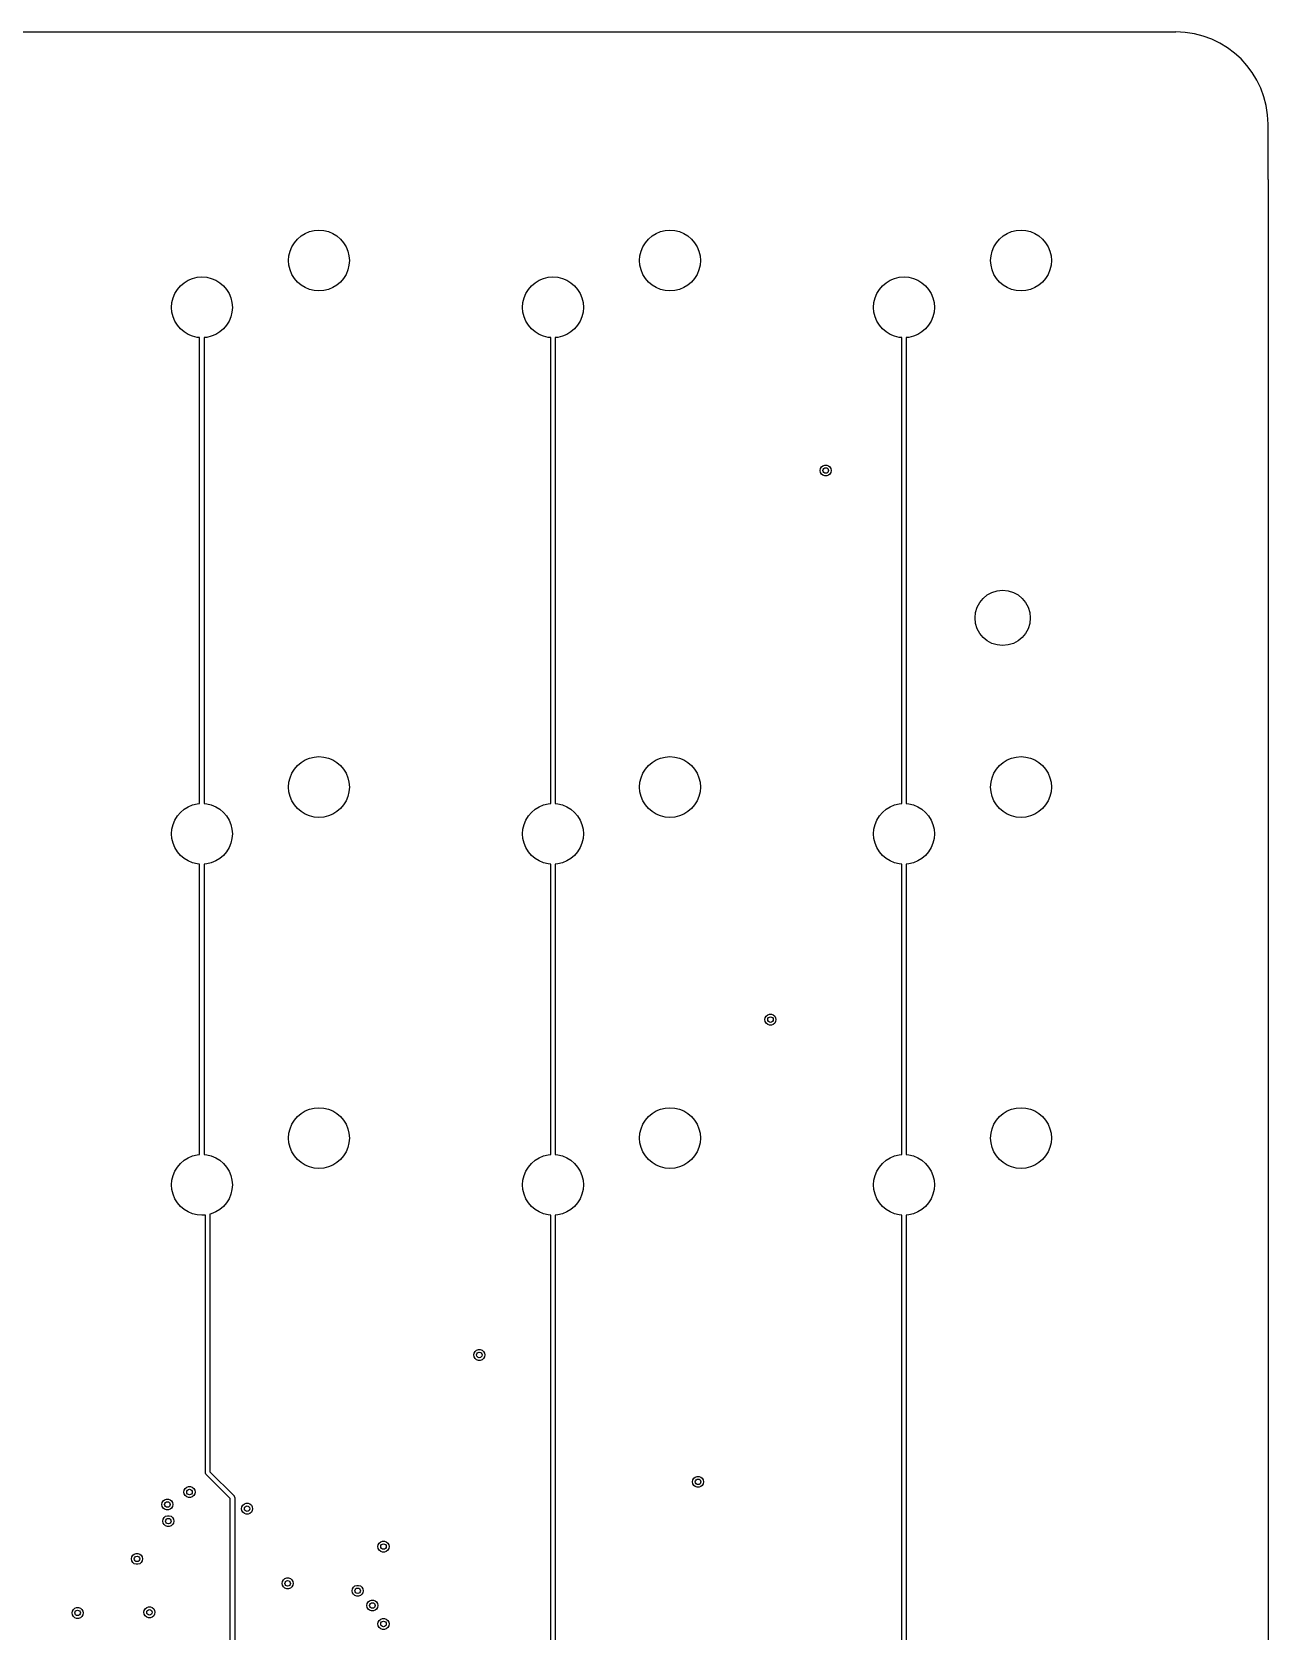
# Model space of a CAD drawing. Extents: x 101 to 518, y -308 to -134.
# Drawn here: x 451.1 to 518.2, y -220.5 to -133.7 of the extents above; entities that cross this region are included whole.
import ezdxf

# ---------------------------------------------------------------- set-up
doc = ezdxf.new("R2010")
doc.units = 0
doc.layers.add('BLACK', color=7, linetype='CONTINUOUS')

msp = doc.modelspace()

# ---------------------------------------------------------------- linework, layer by layer
at = {"layer": 'BLACK', "linetype": 'CONTINUOUS'}
for p, q in [((431.773007, -133.696311), (513.20974, -133.696311)), ((518.20974, -141.696311), (518.20974, -138.696311)), ((518.20974, -141.696311), (518.20974, -265.496311)), ((465.540922, -144.934827), (465.737802, -144.766675)), ((465.737802, -144.766675), (465.958564, -144.631392)), ((465.958564, -144.631392), (466.19777, -144.53231)), ((466.19777, -144.53231), (466.449531, -144.471867)), ((466.449531, -144.471867), (466.707648, -144.451553)), ((466.707648, -144.451553), (466.965765, -144.471867)), ((466.965765, -144.471867), (467.217526, -144.53231)), ((467.217526, -144.53231), (467.456732, -144.631392)), ((467.456732, -144.631392), (467.677494, -144.766675)), ((467.677494, -144.766675), (467.874374, -144.934827)), ((484.590922, -144.934827), (484.787802, -144.766675)), ((484.787802, -144.766675), (485.008564, -144.631392)), ((485.008564, -144.631392), (485.24777, -144.53231)), ((485.24777, -144.53231), (485.499531, -144.471867)), ((485.499531, -144.471867), (485.757648, -144.451553)), ((485.757648, -144.451553), (486.015765, -144.471867)), ((486.015765, -144.471867), (486.267526, -144.53231)), ((486.267526, -144.53231), (486.506732, -144.631392)), ((486.506732, -144.631392), (486.727494, -144.766675)), ((486.727494, -144.766675), (486.924374, -144.934827)), ((503.640922, -144.934827), (503.837802, -144.766675)), ((503.837802, -144.766675), (504.058564, -144.631392)), ((504.058564, -144.631392), (504.29777, -144.53231)), ((504.29777, -144.53231), (504.549531, -144.471867)), ((504.549531, -144.471867), (504.807648, -144.451553)), ((504.807648, -144.451553), (505.065765, -144.471867)), ((505.065765, -144.471867), (505.317526, -144.53231)), ((505.317526, -144.53231), (505.556732, -144.631392)), ((505.556732, -144.631392), (505.777494, -144.766675)), ((505.777494, -144.766675), (505.974374, -144.934827)), ((465.077962, -145.843436), (465.138405, -145.591675)), ((465.138405, -145.591675), (465.237487, -145.352469)), ((465.237487, -145.352469), (465.37277, -145.131707)), ((465.37277, -145.131707), (465.540922, -144.934827)), ((467.874374, -144.934827), (468.042526, -145.131707)), ((468.042526, -145.131707), (468.177809, -145.352469)), ((468.177809, -145.352469), (468.276891, -145.591675)), ((468.276891, -145.591675), (468.337334, -145.843436)), ((484.127962, -145.843436), (484.188405, -145.591675)), ((484.188405, -145.591675), (484.287487, -145.352469)), ((484.287487, -145.352469), (484.42277, -145.131707)), ((484.42277, -145.131707), (484.590922, -144.934827)), ((486.924374, -144.934827), (487.092526, -145.131707)), ((487.092526, -145.131707), (487.227809, -145.352469)), ((487.227809, -145.352469), (487.326891, -145.591675)), ((487.326891, -145.591675), (487.387334, -145.843436)), ((503.177962, -145.843436), (503.238405, -145.591675)), ((503.238405, -145.591675), (503.337487, -145.352469)), ((503.337487, -145.352469), (503.47277, -145.131707)), ((503.47277, -145.131707), (503.640922, -144.934827)), ((505.974374, -144.934827), (506.142526, -145.131707)), ((506.142526, -145.131707), (506.277809, -145.352469)), ((506.277809, -145.352469), (506.376891, -145.591675)), ((506.376891, -145.591675), (506.437334, -145.843436)), ((465.057648, -146.101553), (465.077962, -145.843436)), ((465.077962, -146.35967), (465.057648, -146.101553)), ((465.138405, -146.611431), (465.077962, -146.35967)), ((465.237487, -146.850637), (465.138405, -146.611431)), ((468.276891, -146.611431), (468.177809, -146.850637)), ((468.337334, -146.35967), (468.276891, -146.611431)), ((468.337334, -145.843436), (468.357648, -146.101553)), ((468.357648, -146.101553), (468.337334, -146.35967)), ((484.107648, -146.101553), (484.127962, -145.843436)), ((484.127962, -146.35967), (484.107648, -146.101553)), ((484.188405, -146.611431), (484.127962, -146.35967)), ((484.287487, -146.850637), (484.188405, -146.611431)), ((487.326891, -146.611431), (487.227809, -146.850637)), ((487.387334, -146.35967), (487.326891, -146.611431)), ((487.387334, -145.843436), (487.407648, -146.101553)), ((487.407648, -146.101553), (487.387334, -146.35967)), ((503.157648, -146.101553), (503.177962, -145.843436)), ((503.177962, -146.35967), (503.157648, -146.101553)), ((503.238405, -146.611431), (503.177962, -146.35967)), ((503.337487, -146.850637), (503.238405, -146.611431)), ((506.376891, -146.611431), (506.277809, -146.850637)), ((506.437334, -146.35967), (506.376891, -146.611431)), ((506.437334, -145.843436), (506.457648, -146.101553)), ((506.457648, -146.101553), (506.437334, -146.35967)), ((459.02277, -147.671707), (459.190922, -147.474827)), ((459.190922, -147.474827), (459.387802, -147.306675)), ((459.387802, -147.306675), (459.608564, -147.171392)), ((459.608564, -147.171392), (459.84777, -147.07231)), ((459.84777, -147.07231), (460.099531, -147.011867)), ((460.099531, -147.011867), (460.357648, -146.991553)), ((460.357648, -146.991553), (460.615765, -147.011867)), ((460.615765, -147.011867), (460.867526, -147.07231)), ((460.867526, -147.07231), (461.106732, -147.171392)), ((461.106732, -147.171392), (461.327494, -147.306675)), ((461.327494, -147.306675), (461.524374, -147.474827)), ((461.524374, -147.474827), (461.692526, -147.671707)), ((465.37277, -147.071399), (465.237487, -146.850637)), ((465.540922, -147.268279), (465.37277, -147.071399)), ((465.737802, -147.436431), (465.540922, -147.268279)), ((465.958564, -147.571714), (465.737802, -147.436431)), ((467.677494, -147.436431), (467.456732, -147.571714)), ((467.874374, -147.268279), (467.677494, -147.436431)), ((468.042526, -147.071399), (467.874374, -147.268279)), ((468.177809, -146.850637), (468.042526, -147.071399)), ((478.07277, -147.671707), (478.240922, -147.474827)), ((478.240922, -147.474827), (478.437802, -147.306675)), ((478.437802, -147.306675), (478.658564, -147.171392)), ((478.658564, -147.171392), (478.89777, -147.07231)), ((478.89777, -147.07231), (479.149531, -147.011867)), ((479.149531, -147.011867), (479.407648, -146.991553)), ((479.407648, -146.991553), (479.665765, -147.011867)), ((479.665765, -147.011867), (479.917526, -147.07231)), ((479.917526, -147.07231), (480.156732, -147.171392)), ((480.156732, -147.171392), (480.377494, -147.306675)), ((480.377494, -147.306675), (480.574374, -147.474827)), ((480.574374, -147.474827), (480.742526, -147.671707)), ((484.42277, -147.071399), (484.287487, -146.850637)), ((484.590922, -147.268279), (484.42277, -147.071399)), ((484.787802, -147.436431), (484.590922, -147.268279)), ((485.008564, -147.571714), (484.787802, -147.436431)), ((486.727494, -147.436431), (486.506732, -147.571714)), ((486.924374, -147.268279), (486.727494, -147.436431)), ((487.092526, -147.071399), (486.924374, -147.268279)), ((487.227809, -146.850637), (487.092526, -147.071399)), ((497.12277, -147.671707), (497.290922, -147.474827)), ((497.290922, -147.474827), (497.487802, -147.306675)), ((497.487802, -147.306675), (497.708564, -147.171392)), ((497.708564, -147.171392), (497.94777, -147.07231)), ((497.94777, -147.07231), (498.199531, -147.011867)), ((498.199531, -147.011867), (498.457648, -146.991553)), ((498.457648, -146.991553), (498.715765, -147.011867)), ((498.715765, -147.011867), (498.967526, -147.07231)), ((498.967526, -147.07231), (499.206732, -147.171392)), ((499.206732, -147.171392), (499.427494, -147.306675)), ((499.427494, -147.306675), (499.624374, -147.474827)), ((499.624374, -147.474827), (499.792526, -147.671707)), ((503.47277, -147.071399), (503.337487, -146.850637)), ((503.640922, -147.268279), (503.47277, -147.071399)), ((503.837802, -147.436431), (503.640922, -147.268279)), ((504.058564, -147.571714), (503.837802, -147.436431)), ((505.777494, -147.436431), (505.556732, -147.571714)), ((505.974374, -147.268279), (505.777494, -147.436431)), ((506.142526, -147.071399), (505.974374, -147.268279)), ((506.277809, -146.850637), (506.142526, -147.071399)), ((458.707648, -148.641553), (458.727962, -148.383436)), ((458.727962, -148.383436), (458.788405, -148.131675)), ((458.788405, -148.131675), (458.887487, -147.892469)), ((458.887487, -147.892469), (459.02277, -147.671707)), ((461.692526, -147.671707), (461.827809, -147.892469)), ((461.827809, -147.892469), (461.926891, -148.131675)), ((461.926891, -148.131675), (461.987334, -148.383436)), ((461.987334, -148.383436), (462.007648, -148.641553)), ((466.19777, -147.670796), (465.958564, -147.571714)), ((466.449531, -147.731239), (466.19777, -147.670796)), ((466.707648, -147.751553), (466.449531, -147.731239)), ((466.965765, -147.731239), (466.707648, -147.751553)), ((467.217526, -147.670796), (466.965765, -147.731239)), ((467.456732, -147.571714), (467.217526, -147.670796)), ((477.757648, -148.641553), (477.777962, -148.383436)), ((477.777962, -148.383436), (477.838405, -148.131675)), ((477.838405, -148.131675), (477.937487, -147.892469)), ((477.937487, -147.892469), (478.07277, -147.671707)), ((480.742526, -147.671707), (480.877809, -147.892469)), ((480.877809, -147.892469), (480.976891, -148.131675)), ((480.976891, -148.131675), (481.037334, -148.383436)), ((481.037334, -148.383436), (481.057648, -148.641553)), ((485.24777, -147.670796), (485.008564, -147.571714)), ((485.499531, -147.731239), (485.24777, -147.670796)), ((485.757648, -147.751553), (485.499531, -147.731239)), ((486.015765, -147.731239), (485.757648, -147.751553)), ((486.267526, -147.670796), (486.015765, -147.731239)), ((486.506732, -147.571714), (486.267526, -147.670796)), ((496.807648, -148.641553), (496.827962, -148.383436)), ((496.827962, -148.383436), (496.888405, -148.131675)), ((496.888405, -148.131675), (496.987487, -147.892469)), ((496.987487, -147.892469), (497.12277, -147.671707)), ((499.792526, -147.671707), (499.927809, -147.892469)), ((499.927809, -147.892469), (500.026891, -148.131675)), ((500.026891, -148.131675), (500.087334, -148.383436)), ((500.087334, -148.383436), (500.107648, -148.641553)), ((504.29777, -147.670796), (504.058564, -147.571714)), ((504.549531, -147.731239), (504.29777, -147.670796)), ((504.807648, -147.751553), (504.549531, -147.731239)), ((505.065765, -147.731239), (504.807648, -147.751553)), ((505.317526, -147.670796), (505.065765, -147.731239)), ((505.556732, -147.571714), (505.317526, -147.670796)), ((458.727962, -148.89967), (458.707648, -148.641553)), ((458.788405, -149.151431), (458.727962, -148.89967)), ((458.887487, -149.390637), (458.788405, -149.151431)), ((461.926891, -149.151431), (461.827809, -149.390637)), ((461.987334, -148.89967), (461.926891, -149.151431)), ((462.007648, -148.641553), (461.987334, -148.89967)), ((477.777962, -148.89967), (477.757648, -148.641553)), ((477.838405, -149.151431), (477.777962, -148.89967)), ((477.937487, -149.390637), (477.838405, -149.151431)), ((480.976891, -149.151431), (480.877809, -149.390637)), ((481.037334, -148.89967), (480.976891, -149.151431)), ((481.057648, -148.641553), (481.037334, -148.89967)), ((496.827962, -148.89967), (496.807648, -148.641553)), ((496.888405, -149.151431), (496.827962, -148.89967)), ((496.987487, -149.390637), (496.888405, -149.151431)), ((500.026891, -149.151431), (499.927809, -149.390637)), ((500.087334, -148.89967), (500.026891, -149.151431)), ((500.107648, -148.641553), (500.087334, -148.89967)), ((459.02277, -149.611399), (458.887487, -149.390637)), ((459.190922, -149.808279), (459.02277, -149.611399)), ((459.387802, -149.976431), (459.190922, -149.808279)), ((459.608564, -150.111714), (459.387802, -149.976431)), ((459.84777, -150.210796), (459.608564, -150.111714)), ((461.106732, -150.111714), (460.867526, -150.210796)), ((461.327494, -149.976431), (461.106732, -150.111714)), ((461.524374, -149.808279), (461.327494, -149.976431)), ((461.692526, -149.611399), (461.524374, -149.808279)), ((461.827809, -149.390637), (461.692526, -149.611399)), ((478.07277, -149.611399), (477.937487, -149.390637)), ((478.240922, -149.808279), (478.07277, -149.611399)), ((478.437802, -149.976431), (478.240922, -149.808279)), ((478.658564, -150.111714), (478.437802, -149.976431)), ((478.89777, -150.210796), (478.658564, -150.111714)), ((480.156732, -150.111714), (479.917526, -150.210796)), ((480.377494, -149.976431), (480.156732, -150.111714)), ((480.574374, -149.808279), (480.377494, -149.976431)), ((480.742526, -149.611399), (480.574374, -149.808279)), ((480.877809, -149.390637), (480.742526, -149.611399)), ((497.12277, -149.611399), (496.987487, -149.390637)), ((497.290922, -149.808279), (497.12277, -149.611399)), ((497.487802, -149.976431), (497.290922, -149.808279)), ((497.708564, -150.111714), (497.487802, -149.976431)), ((497.94777, -150.210796), (497.708564, -150.111714)), ((499.206732, -150.111714), (498.967526, -150.210796)), ((499.427494, -149.976431), (499.206732, -150.111714)), ((499.624374, -149.808279), (499.427494, -149.976431)), ((499.792526, -149.611399), (499.624374, -149.808279)), ((499.927809, -149.390637), (499.792526, -149.611399)), ((460.099531, -150.271239), (459.84777, -150.210796)), ((460.232648, -150.281715), (460.099531, -150.271239)), ((460.232648, -175.57639), (460.232648, -150.281715)), ((460.615765, -150.271239), (460.482648, -150.281715)), ((460.482648, -150.281715), (460.482648, -175.57639)), ((460.867526, -150.210796), (460.615765, -150.271239)), ((479.149531, -150.271239), (478.89777, -150.210796)), ((479.282648, -150.281715), (479.149531, -150.271239)), ((479.282648, -175.57639), (479.282648, -150.281715)), ((479.665765, -150.271239), (479.532648, -150.281715)), ((479.532648, -150.281715), (479.532648, -175.57639)), ((479.917526, -150.210796), (479.665765, -150.271239)), ((498.199531, -150.271239), (497.94777, -150.210796)), ((498.332648, -150.281715), (498.199531, -150.271239)), ((498.332648, -175.57639), (498.332648, -150.281715)), ((498.715765, -150.271239), (498.582648, -150.281715)), ((498.582648, -150.281715), (498.582648, -175.57639)), ((498.967526, -150.210796), (498.715765, -150.271239)), ((493.90974, -157.496311), (493.927832, -157.393705)), ((493.927832, -157.598917), (493.90974, -157.496311)), ((493.927832, -157.393705), (493.979927, -157.303475)), ((493.979927, -157.689147), (493.927832, -157.598917)), ((493.979927, -157.303475), (494.05974, -157.236503)), ((494.05974, -157.756119), (493.979927, -157.689147)), ((494.05974, -157.236503), (494.157646, -157.200869)), ((494.157646, -157.791753), (494.05974, -157.756119)), ((494.157646, -157.200869), (494.261834, -157.200869)), ((494.261834, -157.791753), (494.157646, -157.791753)), ((494.261834, -157.200869), (494.35974, -157.236503)), ((494.35974, -157.756119), (494.261834, -157.791753)), ((494.35974, -157.236503), (494.439553, -157.303475)), ((494.439553, -157.689147), (494.35974, -157.756119)), ((494.439553, -157.303475), (494.491648, -157.393705)), ((494.491648, -157.598917), (494.439553, -157.689147)), ((494.491648, -157.393705), (494.50974, -157.496311)), ((494.50974, -157.496311), (494.491648, -157.598917)), ((465.37277, -173.706707), (465.540922, -173.509827)), ((465.540922, -173.509827), (465.737802, -173.341675)), ((465.737802, -173.341675), (465.958564, -173.206392)), ((465.958564, -173.206392), (466.19777, -173.10731)), ((466.19777, -173.10731), (466.449531, -173.046867)), ((466.449531, -173.046867), (466.707648, -173.026553)), ((466.707648, -173.026553), (466.965765, -173.046867)), ((466.965765, -173.046867), (467.217526, -173.10731)), ((467.217526, -173.10731), (467.456732, -173.206392)), ((467.456732, -173.206392), (467.677494, -173.341675)), ((467.677494, -173.341675), (467.874374, -173.509827)), ((467.874374, -173.509827), (468.042526, -173.706707)), ((484.42277, -173.706707), (484.590922, -173.509827)), ((484.590922, -173.509827), (484.787802, -173.341675)), ((484.787802, -173.341675), (485.008564, -173.206392)), ((485.008564, -173.206392), (485.24777, -173.10731)), ((485.24777, -173.10731), (485.499531, -173.046867)), ((485.499531, -173.046867), (485.757648, -173.026553)), ((485.757648, -173.026553), (486.015765, -173.046867)), ((486.015765, -173.046867), (486.267526, -173.10731)), ((486.267526, -173.10731), (486.506732, -173.206392)), ((486.506732, -173.206392), (486.727494, -173.341675)), ((486.727494, -173.341675), (486.924374, -173.509827)), ((486.924374, -173.509827), (487.092526, -173.706707)), ((503.47277, -173.706707), (503.640922, -173.509827)), ((503.640922, -173.509827), (503.837802, -173.341675)), ((503.837802, -173.341675), (504.058564, -173.206392)), ((504.058564, -173.206392), (504.29777, -173.10731)), ((504.29777, -173.10731), (504.549531, -173.046867)), ((504.549531, -173.046867), (504.807648, -173.026553)), ((504.807648, -173.026553), (505.065765, -173.046867)), ((505.065765, -173.046867), (505.317526, -173.10731)), ((505.317526, -173.10731), (505.556732, -173.206392)), ((505.556732, -173.206392), (505.777494, -173.341675)), ((505.777494, -173.341675), (505.974374, -173.509827)), ((505.974374, -173.509827), (506.142526, -173.706707)), ((465.057648, -174.676553), (465.077962, -174.418436)), ((465.077962, -174.418436), (465.138405, -174.166675)), ((465.138405, -174.166675), (465.237487, -173.927469)), ((465.237487, -173.927469), (465.37277, -173.706707)), ((468.042526, -173.706707), (468.177809, -173.927469)), ((468.177809, -173.927469), (468.276891, -174.166675)), ((468.276891, -174.166675), (468.337334, -174.418436)), ((468.337334, -174.418436), (468.357648, -174.676553)), ((484.107648, -174.676553), (484.127962, -174.418436)), ((484.127962, -174.418436), (484.188405, -174.166675)), ((484.188405, -174.166675), (484.287487, -173.927469)), ((484.287487, -173.927469), (484.42277, -173.706707)), ((487.092526, -173.706707), (487.227809, -173.927469)), ((487.227809, -173.927469), (487.326891, -174.166675)), ((487.326891, -174.166675), (487.387334, -174.418436)), ((487.387334, -174.418436), (487.407648, -174.676553)), ((503.157648, -174.676553), (503.177962, -174.418436)), ((503.177962, -174.418436), (503.238405, -174.166675)), ((503.238405, -174.166675), (503.337487, -173.927469)), ((503.337487, -173.927469), (503.47277, -173.706707)), ((506.142526, -173.706707), (506.277809, -173.927469)), ((506.277809, -173.927469), (506.376891, -174.166675)), ((506.376891, -174.166675), (506.437334, -174.418436)), ((506.437334, -174.418436), (506.457648, -174.676553)), ((465.077962, -174.93467), (465.057648, -174.676553)), ((465.138405, -175.186431), (465.077962, -174.93467)), ((465.237487, -175.425637), (465.138405, -175.186431)), ((468.276891, -175.186431), (468.177809, -175.425637)), ((468.337334, -174.93467), (468.276891, -175.186431)), ((468.357648, -174.676553), (468.337334, -174.93467)), ((484.127962, -174.93467), (484.107648, -174.676553)), ((484.188405, -175.186431), (484.127962, -174.93467)), ((484.287487, -175.425637), (484.188405, -175.186431)), ((487.326891, -175.186431), (487.227809, -175.425637)), ((487.387334, -174.93467), (487.326891, -175.186431)), ((487.407648, -174.676553), (487.387334, -174.93467)), ((503.177962, -174.93467), (503.157648, -174.676553)), ((503.238405, -175.186431), (503.177962, -174.93467)), ((503.337487, -175.425637), (503.238405, -175.186431)), ((506.376891, -175.186431), (506.277809, -175.425637)), ((506.437334, -174.93467), (506.376891, -175.186431)), ((506.457648, -174.676553), (506.437334, -174.93467)), ((459.02277, -176.246707), (459.190922, -176.049827)), ((459.190922, -176.049827), (459.387802, -175.881675)), ((459.387802, -175.881675), (459.608564, -175.746392)), ((459.608564, -175.746392), (459.84777, -175.64731)), ((459.84777, -175.64731), (460.099531, -175.586867)), ((460.099531, -175.586867), (460.232648, -175.57639)), ((460.482648, -175.57639), (460.615765, -175.586867)), ((460.615765, -175.586867), (460.867526, -175.64731)), ((460.867526, -175.64731), (461.106732, -175.746392)), ((461.106732, -175.746392), (461.327494, -175.881675)), ((461.327494, -175.881675), (461.524374, -176.049827)), ((461.524374, -176.049827), (461.692526, -176.246707)), ((465.37277, -175.646399), (465.237487, -175.425637)), ((465.540922, -175.843279), (465.37277, -175.646399)), ((465.737802, -176.011431), (465.540922, -175.843279)), ((465.958564, -176.146714), (465.737802, -176.011431)), ((466.19777, -176.245796), (465.958564, -176.146714)), ((467.456732, -176.146714), (467.217526, -176.245796)), ((467.677494, -176.011431), (467.456732, -176.146714)), ((467.874374, -175.843279), (467.677494, -176.011431)), ((468.042526, -175.646399), (467.874374, -175.843279)), ((468.177809, -175.425637), (468.042526, -175.646399)), ((478.07277, -176.246707), (478.240922, -176.049827)), ((478.240922, -176.049827), (478.437802, -175.881675)), ((478.437802, -175.881675), (478.658564, -175.746392)), ((478.658564, -175.746392), (478.89777, -175.64731)), ((478.89777, -175.64731), (479.149531, -175.586867)), ((479.149531, -175.586867), (479.282648, -175.57639)), ((479.532648, -175.57639), (479.665765, -175.586867)), ((479.665765, -175.586867), (479.917526, -175.64731)), ((479.917526, -175.64731), (480.156732, -175.746392)), ((480.156732, -175.746392), (480.377494, -175.881675)), ((480.377494, -175.881675), (480.574374, -176.049827)), ((480.574374, -176.049827), (480.742526, -176.246707)), ((484.42277, -175.646399), (484.287487, -175.425637)), ((484.590922, -175.843279), (484.42277, -175.646399)), ((484.787802, -176.011431), (484.590922, -175.843279)), ((485.008564, -176.146714), (484.787802, -176.011431)), ((485.24777, -176.245796), (485.008564, -176.146714)), ((486.506732, -176.146714), (486.267526, -176.245796)), ((486.727494, -176.011431), (486.506732, -176.146714)), ((486.924374, -175.843279), (486.727494, -176.011431)), ((487.092526, -175.646399), (486.924374, -175.843279)), ((487.227809, -175.425637), (487.092526, -175.646399)), ((497.12277, -176.246707), (497.290922, -176.049827)), ((497.290922, -176.049827), (497.487802, -175.881675)), ((497.487802, -175.881675), (497.708564, -175.746392)), ((497.708564, -175.746392), (497.94777, -175.64731)), ((497.94777, -175.64731), (498.199531, -175.586867)), ((498.199531, -175.586867), (498.332648, -175.57639)), ((498.582648, -175.57639), (498.715765, -175.586867)), ((498.715765, -175.586867), (498.967526, -175.64731)), ((498.967526, -175.64731), (499.206732, -175.746392)), ((499.206732, -175.746392), (499.427494, -175.881675)), ((499.427494, -175.881675), (499.624374, -176.049827)), ((499.624374, -176.049827), (499.792526, -176.246707)), ((503.47277, -175.646399), (503.337487, -175.425637)), ((503.640922, -175.843279), (503.47277, -175.646399)), ((503.837802, -176.011431), (503.640922, -175.843279)), ((504.058564, -176.146714), (503.837802, -176.011431)), ((504.29777, -176.245796), (504.058564, -176.146714)), ((505.556732, -176.146714), (505.317526, -176.245796)), ((505.777494, -176.011431), (505.556732, -176.146714)), ((505.974374, -175.843279), (505.777494, -176.011431)), ((506.142526, -175.646399), (505.974374, -175.843279)), ((506.277809, -175.425637), (506.142526, -175.646399)), ((458.707648, -177.216553), (458.727962, -176.958436)), ((458.727962, -176.958436), (458.788405, -176.706675)), ((458.788405, -176.706675), (458.887487, -176.467469)), ((458.887487, -176.467469), (459.02277, -176.246707)), ((461.692526, -176.246707), (461.827809, -176.467469)), ((461.827809, -176.467469), (461.926891, -176.706675)), ((461.926891, -176.706675), (461.987334, -176.958436)), ((461.987334, -176.958436), (462.007648, -177.216553)), ((466.449531, -176.306239), (466.19777, -176.245796)), ((466.707648, -176.326553), (466.449531, -176.306239)), ((466.965765, -176.306239), (466.707648, -176.326553)), ((467.217526, -176.245796), (466.965765, -176.306239)), ((477.757648, -177.216553), (477.777962, -176.958436)), ((477.777962, -176.958436), (477.838405, -176.706675)), ((477.838405, -176.706675), (477.937487, -176.467469)), ((477.937487, -176.467469), (478.07277, -176.246707)), ((480.742526, -176.246707), (480.877809, -176.467469)), ((480.877809, -176.467469), (480.976891, -176.706675)), ((480.976891, -176.706675), (481.037334, -176.958436)), ((481.037334, -176.958436), (481.057648, -177.216553)), ((485.499531, -176.306239), (485.24777, -176.245796)), ((485.757648, -176.326553), (485.499531, -176.306239)), ((486.015765, -176.306239), (485.757648, -176.326553)), ((486.267526, -176.245796), (486.015765, -176.306239)), ((496.807648, -177.216553), (496.827962, -176.958436)), ((496.827962, -176.958436), (496.888405, -176.706675)), ((496.888405, -176.706675), (496.987487, -176.467469)), ((496.987487, -176.467469), (497.12277, -176.246707)), ((499.792526, -176.246707), (499.927809, -176.467469)), ((499.927809, -176.467469), (500.026891, -176.706675)), ((500.026891, -176.706675), (500.087334, -176.958436)), ((500.087334, -176.958436), (500.107648, -177.216553)), ((504.549531, -176.306239), (504.29777, -176.245796)), ((504.807648, -176.326553), (504.549531, -176.306239)), ((505.065765, -176.306239), (504.807648, -176.326553)), ((505.317526, -176.245796), (505.065765, -176.306239)), ((458.727962, -177.47467), (458.707648, -177.216553)), ((458.788405, -177.726431), (458.727962, -177.47467)), ((458.887487, -177.965637), (458.788405, -177.726431)), ((461.926891, -177.726431), (461.827809, -177.965637)), ((461.987334, -177.47467), (461.926891, -177.726431)), ((462.007648, -177.216553), (461.987334, -177.47467)), ((477.777962, -177.47467), (477.757648, -177.216553)), ((477.838405, -177.726431), (477.777962, -177.47467)), ((477.937487, -177.965637), (477.838405, -177.726431)), ((480.976891, -177.726431), (480.877809, -177.965637)), ((481.037334, -177.47467), (480.976891, -177.726431)), ((481.057648, -177.216553), (481.037334, -177.47467)), ((496.827962, -177.47467), (496.807648, -177.216553)), ((496.888405, -177.726431), (496.827962, -177.47467)), ((496.987487, -177.965637), (496.888405, -177.726431)), ((500.026891, -177.726431), (499.927809, -177.965637)), ((500.087334, -177.47467), (500.026891, -177.726431)), ((500.107648, -177.216553), (500.087334, -177.47467)), ((459.02277, -178.186399), (458.887487, -177.965637)), ((459.190922, -178.383279), (459.02277, -178.186399)), ((459.387802, -178.551431), (459.190922, -178.383279)), ((459.608564, -178.686714), (459.387802, -178.551431)), ((459.84777, -178.785796), (459.608564, -178.686714)), ((461.106732, -178.686714), (460.867526, -178.785796)), ((461.327494, -178.551431), (461.106732, -178.686714)), ((461.524374, -178.383279), (461.327494, -178.551431)), ((461.692526, -178.186399), (461.524374, -178.383279)), ((461.827809, -177.965637), (461.692526, -178.186399)), ((478.07277, -178.186399), (477.937487, -177.965637)), ((478.240922, -178.383279), (478.07277, -178.186399)), ((478.437802, -178.551431), (478.240922, -178.383279)), ((478.658564, -178.686714), (478.437802, -178.551431)), ((478.89777, -178.785796), (478.658564, -178.686714)), ((480.156732, -178.686714), (479.917526, -178.785796)), ((480.377494, -178.551431), (480.156732, -178.686714)), ((480.574374, -178.383279), (480.377494, -178.551431)), ((480.742526, -178.186399), (480.574374, -178.383279)), ((480.877809, -177.965637), (480.742526, -178.186399)), ((497.12277, -178.186399), (496.987487, -177.965637)), ((497.290922, -178.383279), (497.12277, -178.186399)), ((497.487802, -178.551431), (497.290922, -178.383279)), ((497.708564, -178.686714), (497.487802, -178.551431)), ((497.94777, -178.785796), (497.708564, -178.686714)), ((499.206732, -178.686714), (498.967526, -178.785796)), ((499.427494, -178.551431), (499.206732, -178.686714)), ((499.624374, -178.383279), (499.427494, -178.551431)), ((499.792526, -178.186399), (499.624374, -178.383279)), ((499.927809, -177.965637), (499.792526, -178.186399)), ((460.099531, -178.846239), (459.84777, -178.785796)), ((460.232648, -178.856715), (460.099531, -178.846239)), ((460.232648, -194.62639), (460.232648, -178.856715)), ((460.615765, -178.846239), (460.482648, -178.856715)), ((460.482648, -178.856715), (460.482648, -194.62639)), ((460.867526, -178.785796), (460.615765, -178.846239)), ((479.149531, -178.846239), (478.89777, -178.785796)), ((479.282648, -178.856715), (479.149531, -178.846239)), ((479.282648, -194.62639), (479.282648, -178.856715)), ((479.665765, -178.846239), (479.532648, -178.856715)), ((479.532648, -178.856715), (479.532648, -194.62639)), ((479.917526, -178.785796), (479.665765, -178.846239)), ((498.199531, -178.846239), (497.94777, -178.785796)), ((498.332648, -178.856715), (498.199531, -178.846239)), ((498.332648, -194.62639), (498.332648, -178.856715)), ((498.715765, -178.846239), (498.582648, -178.856715)), ((498.582648, -178.856715), (498.582648, -194.62639)), ((498.967526, -178.785796), (498.715765, -178.846239)), ((490.90974, -187.296311), (490.927832, -187.193705)), ((490.927832, -187.398917), (490.90974, -187.296311)), ((490.927832, -187.193705), (490.979927, -187.103475)), ((490.979927, -187.489147), (490.927832, -187.398917)), ((490.979927, -187.103475), (491.05974, -187.036503)), ((491.05974, -187.036503), (491.157646, -187.000869)), ((491.157646, -187.000869), (491.261834, -187.000869)), ((491.261834, -187.000869), (491.35974, -187.036503)), ((491.35974, -187.036503), (491.439553, -187.103475)), ((491.439553, -187.103475), (491.491648, -187.193705)), ((491.491648, -187.398917), (491.439553, -187.489147)), ((491.491648, -187.193705), (491.50974, -187.296311)), ((491.50974, -187.296311), (491.491648, -187.398917)), ((491.05974, -187.556119), (490.979927, -187.489147)), ((491.157646, -187.591753), (491.05974, -187.556119)), ((491.261834, -187.591753), (491.157646, -187.591753)), ((491.35974, -187.556119), (491.261834, -187.591753)), ((491.439553, -187.489147), (491.35974, -187.556119)), ((465.37277, -192.756707), (465.540922, -192.559827)), ((465.540922, -192.559827), (465.737802, -192.391675)), ((465.737802, -192.391675), (465.958564, -192.256392)), ((465.958564, -192.256392), (466.19777, -192.15731)), ((466.19777, -192.15731), (466.449531, -192.096867)), ((466.449531, -192.096867), (466.707648, -192.076553)), ((466.707648, -192.076553), (466.965765, -192.096867)), ((466.965765, -192.096867), (467.217526, -192.15731)), ((467.217526, -192.15731), (467.456732, -192.256392)), ((467.456732, -192.256392), (467.677494, -192.391675)), ((467.677494, -192.391675), (467.874374, -192.559827)), ((467.874374, -192.559827), (468.042526, -192.756707)), ((484.42277, -192.756707), (484.590922, -192.559827)), ((484.590922, -192.559827), (484.787802, -192.391675)), ((484.787802, -192.391675), (485.008564, -192.256392)), ((485.008564, -192.256392), (485.24777, -192.15731)), ((485.24777, -192.15731), (485.499531, -192.096867)), ((485.499531, -192.096867), (485.757648, -192.076553)), ((485.757648, -192.076553), (486.015765, -192.096867)), ((486.015765, -192.096867), (486.267526, -192.15731)), ((486.267526, -192.15731), (486.506732, -192.256392)), ((486.506732, -192.256392), (486.727494, -192.391675)), ((486.727494, -192.391675), (486.924374, -192.559827)), ((486.924374, -192.559827), (487.092526, -192.756707)), ((503.47277, -192.756707), (503.640922, -192.559827)), ((503.640922, -192.559827), (503.837802, -192.391675)), ((503.837802, -192.391675), (504.058564, -192.256392)), ((504.058564, -192.256392), (504.29777, -192.15731)), ((504.29777, -192.15731), (504.549531, -192.096867)), ((504.549531, -192.096867), (504.807648, -192.076553)), ((504.807648, -192.076553), (505.065765, -192.096867)), ((505.065765, -192.096867), (505.317526, -192.15731)), ((505.317526, -192.15731), (505.556732, -192.256392)), ((505.556732, -192.256392), (505.777494, -192.391675)), ((505.777494, -192.391675), (505.974374, -192.559827)), ((505.974374, -192.559827), (506.142526, -192.756707)), ((465.057648, -193.726553), (465.077962, -193.468436)), ((465.077962, -193.468436), (465.138405, -193.216675)), ((465.138405, -193.216675), (465.237487, -192.977469)), ((465.237487, -192.977469), (465.37277, -192.756707)), ((468.042526, -192.756707), (468.177809, -192.977469)), ((468.177809, -192.977469), (468.276891, -193.216675)), ((468.276891, -193.216675), (468.337334, -193.468436)), ((468.337334, -193.468436), (468.357648, -193.726553)), ((484.107648, -193.726553), (484.127962, -193.468436)), ((484.127962, -193.468436), (484.188405, -193.216675)), ((484.188405, -193.216675), (484.287487, -192.977469)), ((484.287487, -192.977469), (484.42277, -192.756707)), ((487.092526, -192.756707), (487.227809, -192.977469)), ((487.227809, -192.977469), (487.326891, -193.216675)), ((487.326891, -193.216675), (487.387334, -193.468436)), ((487.387334, -193.468436), (487.407648, -193.726553)), ((503.157648, -193.726553), (503.177962, -193.468436)), ((503.177962, -193.468436), (503.238405, -193.216675)), ((503.238405, -193.216675), (503.337487, -192.977469)), ((503.337487, -192.977469), (503.47277, -192.756707)), ((506.142526, -192.756707), (506.277809, -192.977469)), ((506.277809, -192.977469), (506.376891, -193.216675)), ((506.376891, -193.216675), (506.437334, -193.468436)), ((506.437334, -193.468436), (506.457648, -193.726553)), ((465.077962, -193.98467), (465.057648, -193.726553)), ((465.138405, -194.236431), (465.077962, -193.98467)), ((465.237487, -194.475637), (465.138405, -194.236431)), ((468.276891, -194.236431), (468.177809, -194.475637)), ((468.337334, -193.98467), (468.276891, -194.236431)), ((468.357648, -193.726553), (468.337334, -193.98467)), ((484.127962, -193.98467), (484.107648, -193.726553)), ((484.188405, -194.236431), (484.127962, -193.98467)), ((484.287487, -194.475637), (484.188405, -194.236431)), ((487.326891, -194.236431), (487.227809, -194.475637)), ((487.387334, -193.98467), (487.326891, -194.236431)), ((487.407648, -193.726553), (487.387334, -193.98467)), ((503.177962, -193.98467), (503.157648, -193.726553)), ((503.238405, -194.236431), (503.177962, -193.98467)), ((503.337487, -194.475637), (503.238405, -194.236431)), ((506.376891, -194.236431), (506.277809, -194.475637)), ((506.437334, -193.98467), (506.376891, -194.236431)), ((506.457648, -193.726553), (506.437334, -193.98467)), ((459.02277, -195.296707), (459.190922, -195.099827)), ((459.190922, -195.099827), (459.387802, -194.931675)), ((459.387802, -194.931675), (459.608564, -194.796392)), ((459.608564, -194.796392), (459.84777, -194.69731)), ((459.84777, -194.69731), (460.099531, -194.636867)), ((460.099531, -194.636867), (460.232648, -194.62639)), ((460.482648, -194.62639), (460.615765, -194.636867)), ((460.615765, -194.636867), (460.867526, -194.69731)), ((460.867526, -194.69731), (461.106732, -194.796392)), ((461.106732, -194.796392), (461.327494, -194.931675)), ((461.327494, -194.931675), (461.524374, -195.099827)), ((461.524374, -195.099827), (461.692526, -195.296707)), ((465.37277, -194.696399), (465.237487, -194.475637)), ((465.540922, -194.893279), (465.37277, -194.696399)), ((465.737802, -195.061431), (465.540922, -194.893279)), ((465.958564, -195.196714), (465.737802, -195.061431)), ((466.19777, -195.295796), (465.958564, -195.196714)), ((467.456732, -195.196714), (467.217526, -195.295796)), ((467.677494, -195.061431), (467.456732, -195.196714)), ((467.874374, -194.893279), (467.677494, -195.061431)), ((468.042526, -194.696399), (467.874374, -194.893279)), ((468.177809, -194.475637), (468.042526, -194.696399)), ((478.07277, -195.296707), (478.240922, -195.099827)), ((478.240922, -195.099827), (478.437802, -194.931675)), ((478.437802, -194.931675), (478.658564, -194.796392)), ((478.658564, -194.796392), (478.89777, -194.69731)), ((478.89777, -194.69731), (479.149531, -194.636867)), ((479.149531, -194.636867), (479.282648, -194.62639)), ((479.532648, -194.62639), (479.665765, -194.636867)), ((479.665765, -194.636867), (479.917526, -194.69731)), ((479.917526, -194.69731), (480.156732, -194.796392)), ((480.156732, -194.796392), (480.377494, -194.931675)), ((480.377494, -194.931675), (480.574374, -195.099827)), ((480.574374, -195.099827), (480.742526, -195.296707)), ((484.42277, -194.696399), (484.287487, -194.475637)), ((484.590922, -194.893279), (484.42277, -194.696399)), ((484.787802, -195.061431), (484.590922, -194.893279)), ((485.008564, -195.196714), (484.787802, -195.061431)), ((485.24777, -195.295796), (485.008564, -195.196714)), ((486.506732, -195.196714), (486.267526, -195.295796)), ((486.727494, -195.061431), (486.506732, -195.196714)), ((486.924374, -194.893279), (486.727494, -195.061431)), ((487.092526, -194.696399), (486.924374, -194.893279)), ((487.227809, -194.475637), (487.092526, -194.696399)), ((497.12277, -195.296707), (497.290922, -195.099827)), ((497.290922, -195.099827), (497.487802, -194.931675)), ((497.487802, -194.931675), (497.708564, -194.796392)), ((497.708564, -194.796392), (497.94777, -194.69731)), ((497.94777, -194.69731), (498.199531, -194.636867)), ((498.199531, -194.636867), (498.332648, -194.62639)), ((498.582648, -194.62639), (498.715765, -194.636867)), ((498.715765, -194.636867), (498.967526, -194.69731)), ((498.967526, -194.69731), (499.206732, -194.796392)), ((499.206732, -194.796392), (499.427494, -194.931675)), ((499.427494, -194.931675), (499.624374, -195.099827)), ((499.624374, -195.099827), (499.792526, -195.296707)), ((503.47277, -194.696399), (503.337487, -194.475637)), ((503.640922, -194.893279), (503.47277, -194.696399)), ((503.837802, -195.061431), (503.640922, -194.893279)), ((504.058564, -195.196714), (503.837802, -195.061431)), ((504.29777, -195.295796), (504.058564, -195.196714)), ((505.556732, -195.196714), (505.317526, -195.295796)), ((505.777494, -195.061431), (505.556732, -195.196714)), ((505.974374, -194.893279), (505.777494, -195.061431)), ((506.142526, -194.696399), (505.974374, -194.893279)), ((506.277809, -194.475637), (506.142526, -194.696399)), ((458.707648, -196.266553), (458.727962, -196.008436)), ((458.727962, -196.008436), (458.788405, -195.756675)), ((458.788405, -195.756675), (458.887487, -195.517469)), ((458.887487, -195.517469), (459.02277, -195.296707)), ((461.692526, -195.296707), (461.827809, -195.517469)), ((461.827809, -195.517469), (461.926891, -195.756675)), ((461.926891, -195.756675), (461.987334, -196.008436)), ((461.987334, -196.008436), (462.007648, -196.266553)), ((466.449531, -195.356239), (466.19777, -195.295796)), ((466.707648, -195.376553), (466.449531, -195.356239)), ((466.965765, -195.356239), (466.707648, -195.376553)), ((467.217526, -195.295796), (466.965765, -195.356239)), ((477.757648, -196.266553), (477.777962, -196.008436)), ((477.777962, -196.008436), (477.838405, -195.756675)), ((477.838405, -195.756675), (477.937487, -195.517469)), ((477.937487, -195.517469), (478.07277, -195.296707)), ((480.742526, -195.296707), (480.877809, -195.517469)), ((480.877809, -195.517469), (480.976891, -195.756675)), ((480.976891, -195.756675), (481.037334, -196.008436)), ((481.037334, -196.008436), (481.057648, -196.266553)), ((485.499531, -195.356239), (485.24777, -195.295796)), ((485.757648, -195.376553), (485.499531, -195.356239)), ((486.015765, -195.356239), (485.757648, -195.376553)), ((486.267526, -195.295796), (486.015765, -195.356239)), ((496.807648, -196.266553), (496.827962, -196.008436)), ((496.827962, -196.008436), (496.888405, -195.756675)), ((496.888405, -195.756675), (496.987487, -195.517469)), ((496.987487, -195.517469), (497.12277, -195.296707)), ((499.792526, -195.296707), (499.927809, -195.517469)), ((499.927809, -195.517469), (500.026891, -195.756675)), ((500.026891, -195.756675), (500.087334, -196.008436)), ((500.087334, -196.008436), (500.107648, -196.266553)), ((504.549531, -195.356239), (504.29777, -195.295796)), ((504.807648, -195.376553), (504.549531, -195.356239)), ((505.065765, -195.356239), (504.807648, -195.376553)), ((505.317526, -195.295796), (505.065765, -195.356239)), ((458.727962, -196.52467), (458.707648, -196.266553)), ((458.788405, -196.776431), (458.727962, -196.52467)), ((458.887487, -197.015637), (458.788405, -196.776431)), ((461.926891, -196.776431), (461.827809, -197.015637)), ((461.987334, -196.52467), (461.926891, -196.776431)), ((462.007648, -196.266553), (461.987334, -196.52467)), ((477.777962, -196.52467), (477.757648, -196.266553)), ((477.838405, -196.776431), (477.777962, -196.52467)), ((477.937487, -197.015637), (477.838405, -196.776431)), ((480.976891, -196.776431), (480.877809, -197.015637)), ((481.037334, -196.52467), (480.976891, -196.776431)), ((481.057648, -196.266553), (481.037334, -196.52467)), ((496.827962, -196.52467), (496.807648, -196.266553)), ((496.888405, -196.776431), (496.827962, -196.52467)), ((496.987487, -197.015637), (496.888405, -196.776431)), ((500.026891, -196.776431), (499.927809, -197.015637)), ((500.087334, -196.52467), (500.026891, -196.776431)), ((500.107648, -196.266553), (500.087334, -196.52467)), ((459.02277, -197.236399), (458.887487, -197.015637)), ((459.190922, -197.433279), (459.02277, -197.236399)), ((459.387802, -197.601431), (459.190922, -197.433279)), ((459.608564, -197.736714), (459.387802, -197.601431)), ((459.84777, -197.835796), (459.608564, -197.736714)), ((460.099531, -197.896239), (459.84777, -197.835796)), ((460.867526, -197.835796), (460.792629, -197.853777)), ((460.792629, -197.853777), (460.792629, -211.844534)), ((461.106732, -197.736714), (460.867526, -197.835796)), ((461.327494, -197.601431), (461.106732, -197.736714)), ((461.524374, -197.433279), (461.327494, -197.601431)), ((461.692526, -197.236399), (461.524374, -197.433279)), ((461.827809, -197.015637), (461.692526, -197.236399)), ((478.07277, -197.236399), (477.937487, -197.015637)), ((478.240922, -197.433279), (478.07277, -197.236399)), ((478.437802, -197.601431), (478.240922, -197.433279)), ((478.658564, -197.736714), (478.437802, -197.601431)), ((478.89777, -197.835796), (478.658564, -197.736714)), ((479.149531, -197.896239), (478.89777, -197.835796)), ((479.917526, -197.835796), (479.665765, -197.896239)), ((480.156732, -197.736714), (479.917526, -197.835796)), ((480.377494, -197.601431), (480.156732, -197.736714)), ((480.574374, -197.433279), (480.377494, -197.601431)), ((480.742526, -197.236399), (480.574374, -197.433279)), ((480.877809, -197.015637), (480.742526, -197.236399)), ((497.12277, -197.236399), (496.987487, -197.015637)), ((497.290922, -197.433279), (497.12277, -197.236399)), ((497.487802, -197.601431), (497.290922, -197.433279)), ((497.708564, -197.736714), (497.487802, -197.601431)), ((497.94777, -197.835796), (497.708564, -197.736714)), ((498.199531, -197.896239), (497.94777, -197.835796)), ((498.967526, -197.835796), (498.715765, -197.896239)), ((499.206732, -197.736714), (498.967526, -197.835796)), ((499.427494, -197.601431), (499.206732, -197.736714)), ((499.624374, -197.433279), (499.427494, -197.601431)), ((499.792526, -197.236399), (499.624374, -197.433279)), ((499.927809, -197.015637), (499.792526, -197.236399)), ((460.357648, -197.916553), (460.099531, -197.896239)), ((460.542629, -197.901994), (460.357648, -197.916553)), ((460.542629, -211.896311), (460.542629, -197.901994)), ((479.282648, -197.906715), (479.149531, -197.896239)), ((479.282648, -223.481981), (479.282648, -197.906715)), ((479.665765, -197.896239), (479.532648, -197.906715)), ((479.532648, -197.906715), (479.532648, -223.496311)), ((498.332648, -197.906715), (498.199531, -197.896239)), ((498.332648, -223.479889), (498.332648, -197.906715)), ((498.715765, -197.896239), (498.582648, -197.906715)), ((498.582648, -197.906715), (498.582648, -223.496311)), ((475.10974, -205.496311), (475.127832, -205.393705)), ((475.127832, -205.598917), (475.10974, -205.496311)), ((475.127832, -205.393705), (475.179927, -205.303475)), ((475.179927, -205.689147), (475.127832, -205.598917)), ((475.179927, -205.303475), (475.25974, -205.236503)), ((475.25974, -205.236503), (475.357646, -205.200869)), ((475.357646, -205.200869), (475.461834, -205.200869)), ((475.461834, -205.200869), (475.55974, -205.236503)), ((475.55974, -205.236503), (475.639553, -205.303475)), ((475.639553, -205.303475), (475.691648, -205.393705)), ((475.691648, -205.598917), (475.639553, -205.689147)), ((475.691648, -205.393705), (475.70974, -205.496311)), ((475.70974, -205.496311), (475.691648, -205.598917)), ((475.25974, -205.756119), (475.179927, -205.689147)), ((475.357646, -205.791753), (475.25974, -205.756119)), ((475.461834, -205.791753), (475.357646, -205.791753)), ((475.55974, -205.756119), (475.461834, -205.791753)), ((475.639553, -205.689147), (475.55974, -205.756119)), ((460.545031, -211.920697), (460.542629, -211.896311)), ((460.563695, -211.965757), (460.545031, -211.920697)), ((460.5637, -211.965762), (460.563695, -211.965757)), ((460.579241, -211.984699), (460.5637, -211.965762)), ((461.88474, -213.290198), (460.579241, -211.984699)), ((460.792629, -211.844534), (462.098129, -213.150034)), ((486.982183, -212.382268), (487.000275, -212.279662)), ((487.000275, -212.484874), (486.982183, -212.382268)), ((487.000275, -212.279662), (487.05237, -212.189432)), ((487.05237, -212.575104), (487.000275, -212.484874)), ((487.05237, -212.189432), (487.132183, -212.12246)), ((487.132183, -212.642076), (487.05237, -212.575104)), ((487.132183, -212.12246), (487.230089, -212.086826)), ((487.230089, -212.086826), (487.334277, -212.086826)), ((487.334277, -212.086826), (487.432183, -212.12246)), ((487.432183, -212.12246), (487.511996, -212.189432)), ((487.511996, -212.575104), (487.432183, -212.642076)), ((487.511996, -212.189432), (487.564091, -212.279662)), ((487.564091, -212.484874), (487.511996, -212.575104)), ((487.564091, -212.279662), (487.582183, -212.382268)), ((487.582183, -212.382268), (487.564091, -212.484874)), ((458.202832, -213.512654), (458.254927, -213.422424)), ((458.254927, -213.422424), (458.33474, -213.355452)), ((458.33474, -213.355452), (458.432646, -213.319818)), ((458.432646, -213.319818), (458.536834, -213.319818)), ((458.536834, -213.319818), (458.63474, -213.355452)), ((458.63474, -213.355452), (458.714553, -213.422424)), ((458.714553, -213.422424), (458.766648, -213.512654)), ((459.382648, -212.94026), (459.40074, -212.837654)), ((459.40074, -213.042866), (459.382648, -212.94026)), ((459.40074, -212.837654), (459.452835, -212.747424)), ((459.452835, -213.133096), (459.40074, -213.042866)), ((459.452835, -212.747424), (459.532648, -212.680452)), ((459.532648, -213.200068), (459.452835, -213.133096)), ((459.532648, -212.680452), (459.630554, -212.644818)), ((459.630554, -213.235702), (459.532648, -213.200068)), ((459.630554, -212.644818), (459.734742, -212.644818)), ((459.734742, -213.235702), (459.630554, -213.235702)), ((459.734742, -212.644818), (459.832648, -212.680452)), ((459.832648, -213.200068), (459.734742, -213.235702)), ((459.832648, -212.680452), (459.912461, -212.747424)), ((459.912461, -213.133096), (459.832648, -213.200068)), ((459.912461, -212.747424), (459.964556, -212.837654)), ((459.964556, -213.042866), (459.912461, -213.133096)), ((459.964556, -212.837654), (459.982648, -212.94026)), ((459.982648, -212.94026), (459.964556, -213.042866)), ((461.88474, -222.296311), (461.88474, -213.290198)), ((462.098129, -213.150034), (462.113674, -213.168976)), ((462.113674, -213.168976), (462.132338, -213.214036)), ((462.132338, -213.214036), (462.13474, -213.238422)), ((462.13474, -213.238422), (462.13474, -222.244535)), ((487.230089, -212.67771), (487.132183, -212.642076)), ((487.334277, -212.67771), (487.230089, -212.67771)), ((487.432183, -212.642076), (487.334277, -212.67771)), ((458.18474, -213.61526), (458.202832, -213.512654)), ((458.202832, -213.717866), (458.18474, -213.61526)), ((458.254927, -213.808096), (458.202832, -213.717866)), ((458.252832, -214.412654), (458.304927, -214.322424)), ((458.33474, -213.875068), (458.254927, -213.808096)), ((458.304927, -214.322424), (458.38474, -214.255452)), ((458.432646, -213.910702), (458.33474, -213.875068)), ((458.38474, -214.255452), (458.482646, -214.219818)), ((458.536834, -213.910702), (458.432646, -213.910702)), ((458.482646, -214.219818), (458.586834, -214.219818)), ((458.63474, -213.875068), (458.536834, -213.910702)), ((458.586834, -214.219818), (458.68474, -214.255452)), ((458.714553, -213.808096), (458.63474, -213.875068)), ((458.68474, -214.255452), (458.764553, -214.322424)), ((458.766648, -213.717866), (458.714553, -213.808096)), ((458.764553, -214.322424), (458.816648, -214.412654)), ((458.766648, -213.512654), (458.78474, -213.61526)), ((458.78474, -213.61526), (458.766648, -213.717866)), ((462.50974, -213.84026), (462.527832, -213.737654)), ((462.527832, -213.942866), (462.50974, -213.84026)), ((462.527832, -213.737654), (462.579927, -213.647424)), ((462.579927, -214.033096), (462.527832, -213.942866)), ((462.579927, -213.647424), (462.65974, -213.580452)), ((462.65974, -214.100068), (462.579927, -214.033096)), ((462.65974, -213.580452), (462.757646, -213.544818)), ((462.757646, -214.135702), (462.65974, -214.100068)), ((462.757646, -213.544818), (462.861834, -213.544818)), ((462.861834, -214.135702), (462.757646, -214.135702)), ((462.861834, -213.544818), (462.95974, -213.580452)), ((462.95974, -214.100068), (462.861834, -214.135702)), ((462.95974, -213.580452), (463.039553, -213.647424)), ((463.039553, -214.033096), (462.95974, -214.100068)), ((463.039553, -213.647424), (463.091648, -213.737654)), ((463.091648, -213.942866), (463.039553, -214.033096)), ((463.091648, -213.737654), (463.10974, -213.84026)), ((463.10974, -213.84026), (463.091648, -213.942866)), ((458.23474, -214.51526), (458.252832, -214.412654)), ((458.252832, -214.617866), (458.23474, -214.51526)), ((458.304927, -214.708096), (458.252832, -214.617866)), ((458.38474, -214.775068), (458.304927, -214.708096)), ((458.482646, -214.810702), (458.38474, -214.775068)), ((458.586834, -214.810702), (458.482646, -214.810702)), ((458.68474, -214.775068), (458.586834, -214.810702)), ((458.764553, -214.708096), (458.68474, -214.775068)), ((458.816648, -214.617866), (458.764553, -214.708096)), ((458.816648, -214.412654), (458.83474, -214.51526)), ((458.83474, -214.51526), (458.816648, -214.617866)), ((469.90974, -215.896311), (469.927832, -215.793705)), ((469.927832, -215.998917), (469.90974, -215.896311)), ((469.927832, -215.793705), (469.979927, -215.703475)), ((469.979927, -216.089147), (469.927832, -215.998917)), ((469.979927, -215.703475), (470.05974, -215.636503)), ((470.05974, -216.156119), (469.979927, -216.089147)), ((470.05974, -215.636503), (470.157646, -215.600869)), ((470.157646, -215.600869), (470.261834, -215.600869)), ((470.261834, -215.600869), (470.35974, -215.636503)), ((470.35974, -215.636503), (470.439553, -215.703475)), ((470.439553, -216.089147), (470.35974, -216.156119)), ((470.439553, -215.703475), (470.491648, -215.793705)), ((470.491648, -215.998917), (470.439553, -216.089147)), ((470.491648, -215.793705), (470.50974, -215.896311)), ((470.50974, -215.896311), (470.491648, -215.998917)), ((456.53474, -216.56526), (456.552832, -216.462654)), ((456.552832, -216.667866), (456.53474, -216.56526)), ((456.552832, -216.462654), (456.604927, -216.372424)), ((456.604927, -216.758096), (456.552832, -216.667866)), ((456.604927, -216.372424), (456.68474, -216.305452)), ((456.68474, -216.825068), (456.604927, -216.758096)), ((456.68474, -216.305452), (456.782646, -216.269818)), ((456.782646, -216.860702), (456.68474, -216.825068)), ((456.782646, -216.269818), (456.886834, -216.269818)), ((456.886834, -216.860702), (456.782646, -216.860702)), ((456.886834, -216.269818), (456.98474, -216.305452)), ((456.98474, -216.825068), (456.886834, -216.860702)), ((456.98474, -216.305452), (457.064553, -216.372424)), ((457.064553, -216.758096), (456.98474, -216.825068)), ((457.064553, -216.372424), (457.116648, -216.462654)), ((457.116648, -216.667866), (457.064553, -216.758096)), ((457.116648, -216.462654), (457.13474, -216.56526)), ((457.13474, -216.56526), (457.116648, -216.667866)), ((470.157646, -216.191753), (470.05974, -216.156119)), ((470.261834, -216.191753), (470.157646, -216.191753)), ((470.35974, -216.156119), (470.261834, -216.191753)), ((464.70974, -217.896311), (464.727832, -217.793705)), ((464.727832, -217.793705), (464.779927, -217.703475)), ((464.779927, -217.703475), (464.85974, -217.636503)), ((464.85974, -217.636503), (464.957646, -217.600869)), ((464.957646, -217.600869), (465.061834, -217.600869)), ((465.061834, -217.600869), (465.15974, -217.636503)), ((465.15974, -217.636503), (465.239553, -217.703475)), ((465.239553, -217.703475), (465.291648, -217.793705)), ((465.291648, -217.793705), (465.30974, -217.896311)), ((464.727832, -217.998917), (464.70974, -217.896311)), ((464.779927, -218.089147), (464.727832, -217.998917)), ((464.85974, -218.156119), (464.779927, -218.089147)), ((464.957646, -218.191753), (464.85974, -218.156119)), ((465.061834, -218.191753), (464.957646, -218.191753)), ((465.15974, -218.156119), (465.061834, -218.191753)), ((465.239553, -218.089147), (465.15974, -218.156119)), ((465.291648, -217.998917), (465.239553, -218.089147)), ((465.30974, -217.896311), (465.291648, -217.998917)), ((468.50974, -218.296311), (468.527832, -218.193705)), ((468.527832, -218.398917), (468.50974, -218.296311)), ((468.527832, -218.193705), (468.579927, -218.103475)), ((468.579927, -218.489147), (468.527832, -218.398917)), ((468.579927, -218.103475), (468.65974, -218.036503)), ((468.65974, -218.556119), (468.579927, -218.489147)), ((468.65974, -218.036503), (468.757646, -218.000869)), ((468.757646, -218.591753), (468.65974, -218.556119)), ((468.757646, -218.000869), (468.861834, -218.000869)), ((468.861834, -218.591753), (468.757646, -218.591753)), ((468.861834, -218.000869), (468.95974, -218.036503)), ((468.95974, -218.556119), (468.861834, -218.591753)), ((468.95974, -218.036503), (469.039553, -218.103475)), ((469.039553, -218.489147), (468.95974, -218.556119)), ((469.039553, -218.103475), (469.091648, -218.193705)), ((469.091648, -218.398917), (469.039553, -218.489147)), ((469.091648, -218.193705), (469.10974, -218.296311)), ((469.10974, -218.296311), (469.091648, -218.398917)), ((453.30974, -219.496311), (453.327832, -219.393705)), ((453.327832, -219.598917), (453.30974, -219.496311)), ((453.327832, -219.393705), (453.379927, -219.303475)), ((453.379927, -219.303475), (453.45974, -219.236503)), ((453.45974, -219.236503), (453.557646, -219.200869)), ((453.557646, -219.200869), (453.661834, -219.200869)), ((453.661834, -219.200869), (453.75974, -219.236503)), ((453.75974, -219.236503), (453.839553, -219.303475)), ((453.839553, -219.303475), (453.891648, -219.393705)), ((453.891648, -219.393705), (453.90974, -219.496311)), ((453.90974, -219.496311), (453.891648, -219.598917)), ((457.20974, -219.46526), (457.227832, -219.362654)), ((457.227832, -219.567866), (457.20974, -219.46526)), ((457.227832, -219.362654), (457.279927, -219.272424)), ((457.279927, -219.272424), (457.35974, -219.205452)), ((457.35974, -219.205452), (457.457646, -219.169818)), ((457.457646, -219.169818), (457.561834, -219.169818)), ((457.561834, -219.169818), (457.65974, -219.205452)), ((457.65974, -219.205452), (457.739553, -219.272424)), ((457.739553, -219.272424), (457.791648, -219.362654)), ((457.791648, -219.362654), (457.80974, -219.46526)), ((457.80974, -219.46526), (457.791648, -219.567866)), ((469.30974, -219.096311), (469.327832, -218.993705)), ((469.327832, -219.198917), (469.30974, -219.096311)), ((469.327832, -218.993705), (469.379927, -218.903475)), ((469.379927, -219.289147), (469.327832, -219.198917)), ((469.379927, -218.903475), (469.45974, -218.836503)), ((469.45974, -219.356119), (469.379927, -219.289147)), ((469.45974, -218.836503), (469.557646, -218.800869)), ((469.557646, -219.391753), (469.45974, -219.356119)), ((469.557646, -218.800869), (469.661834, -218.800869)), ((469.661834, -219.391753), (469.557646, -219.391753)), ((469.661834, -218.800869), (469.75974, -218.836503)), ((469.75974, -219.356119), (469.661834, -219.391753)), ((469.75974, -218.836503), (469.839553, -218.903475)), ((469.839553, -219.289147), (469.75974, -219.356119)), ((469.839553, -218.903475), (469.891648, -218.993705)), ((469.891648, -219.198917), (469.839553, -219.289147)), ((469.891648, -218.993705), (469.90974, -219.096311)), ((469.90974, -219.096311), (469.891648, -219.198917)), ((453.379927, -219.689147), (453.327832, -219.598917)), ((453.45974, -219.756119), (453.379927, -219.689147)), ((453.557646, -219.791753), (453.45974, -219.756119)), ((453.661834, -219.791753), (453.557646, -219.791753)), ((453.75974, -219.756119), (453.661834, -219.791753)), ((453.839553, -219.689147), (453.75974, -219.756119)), ((453.891648, -219.598917), (453.839553, -219.689147)), ((457.279927, -219.658096), (457.227832, -219.567866)), ((457.35974, -219.725068), (457.279927, -219.658096)), ((457.457646, -219.760702), (457.35974, -219.725068)), ((457.561834, -219.760702), (457.457646, -219.760702)), ((457.65974, -219.725068), (457.561834, -219.760702)), ((457.739553, -219.658096), (457.65974, -219.725068)), ((457.791648, -219.567866), (457.739553, -219.658096)), ((469.90974, -220.096311), (469.927832, -219.993705)), ((469.927832, -220.198917), (469.90974, -220.096311)), ((469.927832, -219.993705), (469.979927, -219.903475)), ((469.979927, -220.289147), (469.927832, -220.198917)), ((469.979927, -219.903475), (470.05974, -219.836503)), ((470.05974, -220.356119), (469.979927, -220.289147)), ((470.05974, -219.836503), (470.157646, -219.800869)), ((470.157646, -220.391753), (470.05974, -220.356119)), ((470.157646, -219.800869), (470.261834, -219.800869)), ((470.261834, -220.391753), (470.157646, -220.391753)), ((470.261834, -219.800869), (470.35974, -219.836503)), ((470.35974, -220.356119), (470.261834, -220.391753)), ((470.35974, -219.836503), (470.439553, -219.903475)), ((470.439553, -220.289147), (470.35974, -220.356119)), ((470.439553, -219.903475), (470.491648, -219.993705)), ((470.491648, -220.198917), (470.439553, -220.289147)), ((470.491648, -219.993705), (470.50974, -220.096311)), ((470.50974, -220.096311), (470.491648, -220.198917))]:
    msp.add_line(p, q, dxfattribs=at)
at = {"layer": 'BLACK'}
for centre, radius in [((494.20974, -157.496311), 0.15), ((503.80974, -165.496311), 1.5), ((491.20974, -187.296311), 0.15), ((475.40974, -205.496311), 0.15), ((487.282183, -212.382268), 0.15), ((458.48474, -213.61526), 0.15), ((459.682648, -212.94026), 0.15), ((462.80974, -213.84026), 0.15), ((458.53474, -214.51526), 0.15), ((470.20974, -215.896311), 0.15), ((456.83474, -216.56526), 0.15), ((465.00974, -217.896311), 0.15), ((468.80974, -218.296311), 0.15), ((453.60974, -219.496311), 0.15), ((457.50974, -219.46526), 0.15), ((469.60974, -219.096311), 0.15), ((470.20974, -220.096311), 0.15)]:
    msp.add_circle(centre, radius, dxfattribs=at)
msp.add_arc((513.2097, -138.6963), 4.999989, -0.00012605, 89.99954163, dxfattribs=at)

doc.saveas('drawing.dxf')
